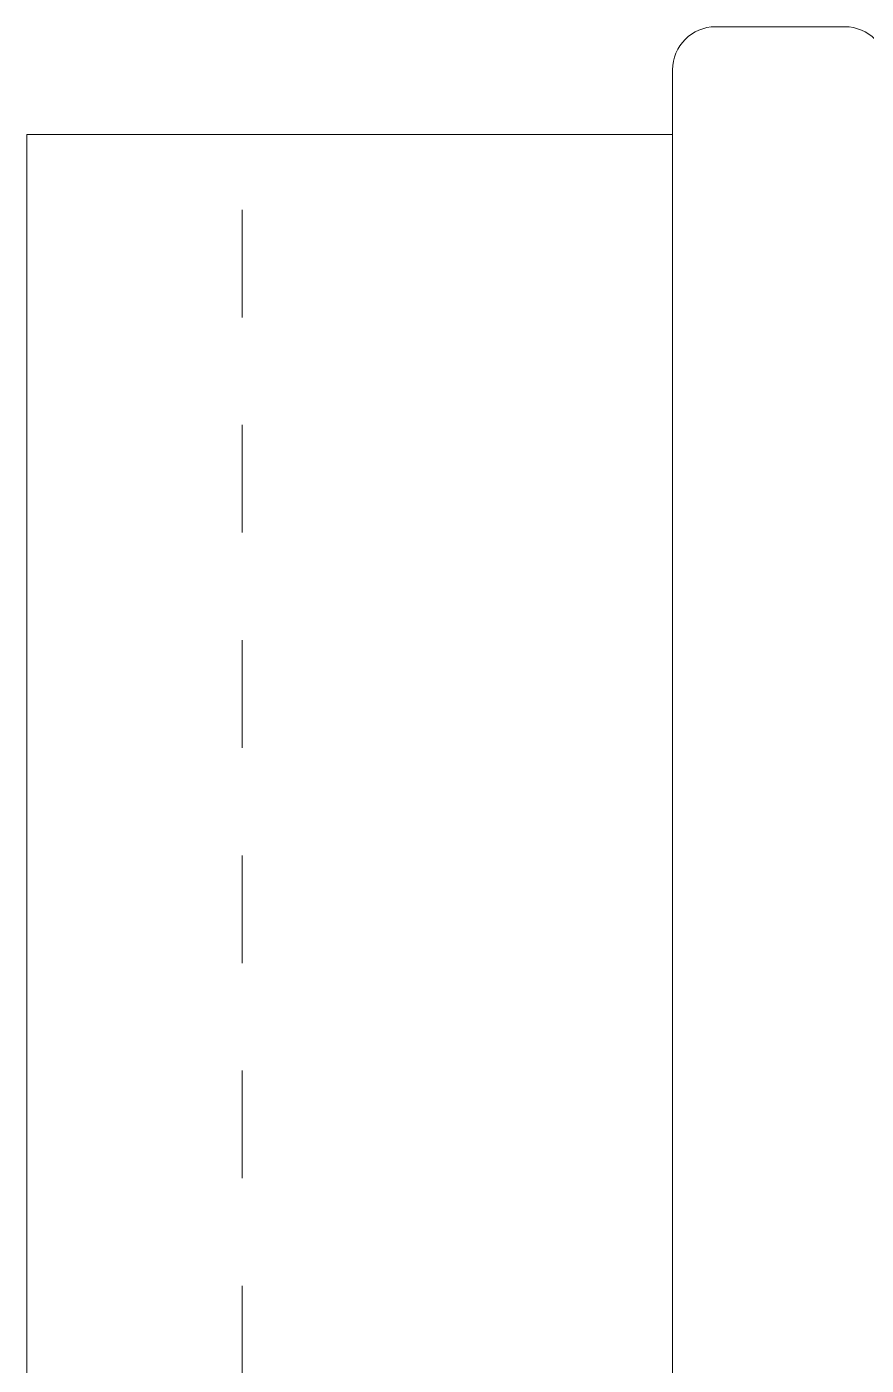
# Model space of a CAD drawing. Header units: metres. Extents: x -232 to 581, y 30 to 789.
# Drawn here: x 108.966 to 109.746, y 660.319 to 661.562 of the extents above; entities that cross this region are included whole.
import ezdxf

# ---------------------------------------------------------------- set-up
doc = ezdxf.new("R2010")
doc.units = ezdxf.units.M
doc.linetypes.add('DASHED', pattern=[0.75, 0.5, -0.25])
for name, color, linetype, lineweight in [('01a_Mobiliario', 250, 'Continuous', 0), ('A-WALL', 250, 'Continuous', 20), ('baños', 140, 'Continuous', 0), ('PROYECCION', 9, 'DASHED', 0)]:
    doc.layers.add(name, color=color, linetype=linetype, lineweight=lineweight)
doc.styles.get("Standard").update_dxf_attribs({"font": 'arial.ttf'})

# ---------------------------------------------------------------- blocks, each defined once
blk = doc.blocks.new('27.11.2025 LN09 1ER NIVEL')
at = {"layer": '01a_Mobiliario', "color": 18, "true_color": 0x000000, "transparency": 33554684}
for p, q in [((185.7838, 95.2941), (185.7838, 94.1241)), ((186.3838, 95.2941), (185.7838, 95.2941))]:
    blk.add_line(p, q, dxfattribs=at)
at = {"layer": 'A-WALL', "color": 18, "true_color": 0x000000}
for p, q in [((186.4238, 95.3941), (186.5438, 95.3941)), ((186.3838, 95.3541), (186.3838, 91.5741))]:
    blk.add_line(p, q, dxfattribs=at)
for centre, start, end in [((186.4238, 95.3541), 90, 180), ((186.5438, 95.3541), 0, 90)]:
    blk.add_arc(centre, 0.04, start, end, dxfattribs=at)
at = {"layer": 'PROYECCION', "color": 18, "linetype": 'DASHED', "ltscale": 0.1, "true_color": 0x000000}
blk.add_line((185.9838, 94.1241), (185.9838, 95.2941), dxfattribs=at)
blk = doc.blocks.new('20.03.2026 LN 09 PRIMER NIVEL ARQ')
at = {"layer": '01a_Mobiliario', "color": 1, "transparency": 33554684}
for p, q in [((5.164, -58.4432), (5.164, -59.6132)), ((5.764, -58.4432), (5.164, -58.4432))]:
    blk.add_line(p, q, dxfattribs=at)
at = {"layer": 'A-WALL', "color": 1}
for p, q in [((5.804, -58.3432), (5.924, -58.3432)), ((5.764, -58.3832), (5.764, -62.2322))]:
    blk.add_line(p, q, dxfattribs=at)
for centre, start, end in [((5.804, -58.3832), 90, 180), ((5.924, -58.3832), 0, 90)]:
    blk.add_arc(centre, 0.04, start, end, dxfattribs=at)
at = {"layer": 'PROYECCION', "color": 1, "linetype": 'DASHED', "ltscale": 0.1}
blk.add_line((5.364, -59.6132), (5.364, -58.4432), dxfattribs=at)
at = {"layer": 'baños', "color": 1, "linetype": 'Continuous'}
for tag, p in [('MODELNUMBER', (-12.0611, -62.0707)), ('MATERIAL', (-12.0611, -62.0709)), ('PRODUCT', (-12.0611, -62.0708)), ('TRADENAME', (-12.0611, -62.0708))]:
    blk.add_attdef(tag, p, '', height=0.0000254, rotation=359.9999, dxfattribs=at)

msp = doc.modelspace()

# ---------------------------------------------------------------- block references
at = {"color": 1}
for name, p in [('20.03.2026 LN 09 PRIMER NIVEL ARQ', (103.8018, 719.9057)), ('27.11.2025 LN09 1ER NIVEL', (-76.818, 566.1684))]:
    msp.add_blockref(name, p, dxfattribs=at)

doc.saveas('drawing.dxf')
